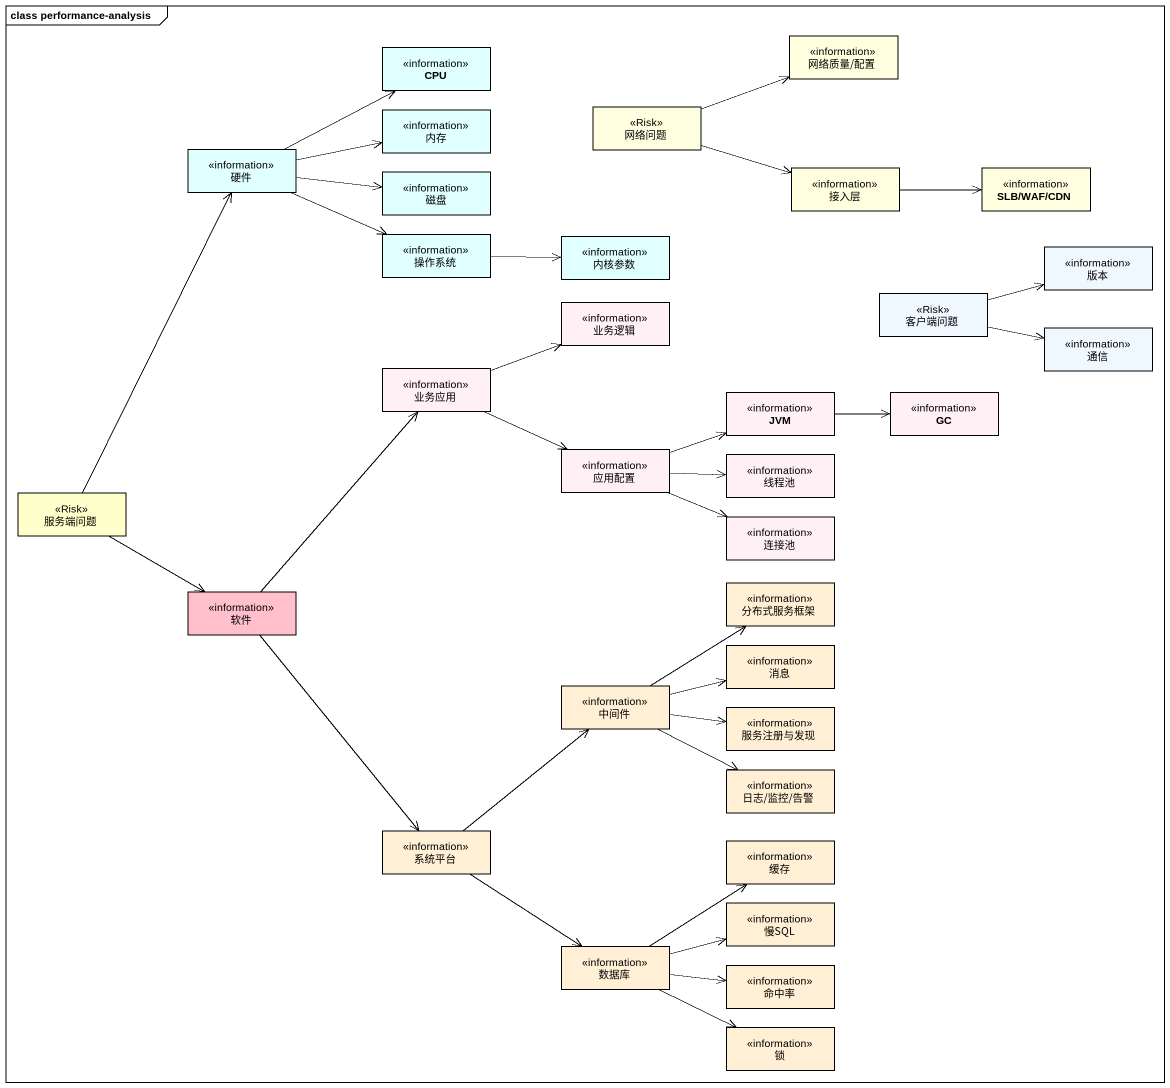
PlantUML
@startuml
mainframe class performance-analysis
hide circle
hide empty members
class CPU <<information>> #E0FFFF
class "网络质量/配置" as 网络质量_配置 <<information>> #FFFFE0
class 内存 <<information>> #E0FFFF
class 网络问题 <<Risk>> #FFFFE0
class 硬件 <<information>> #E0FFFF
class 磁盘 <<information>> #E0FFFF
class 接入层 <<information>> #FFFFE0
class "SLB/WAF/CDN" as SLB_WAF_CDN <<information>> #FFFFE0
class 操作系统 <<information>> #E0FFFF
class 内核参数 <<information>> #E0FFFF
class 版本 <<information>> #F0F8FF
class 客户端问题 <<Risk>> #F0F8FF
class 业务逻辑 <<information>> #FFF0F5
class 通信 <<information>> #F0F8FF
class 业务应用 <<information>> #FFF0F5
class JVM <<information>> #FFF0F5
class GC <<information>> #FFF0F5
class 应用配置 <<information>> #FFF0F5
class 线程池 <<information>> #FFF0F5
class 服务端问题 <<Risk>>
class 连接池 <<information>> #FFF0F5
class 软件 <<information>> #FFC0CB
class 分布式服务框架 <<information>> #FFEFD5
class 消息 <<information>> #FFEFD5
class 中间件 <<information>> #FFEFD5
class 服务注册与发现 <<information>> #FFEFD5
class "日志/监控/告警" as 日志_监控_告警 <<information>> #FFEFD5
class 系统平台 <<information>> #FFEFD5
class 缓存 <<information>> #FFEFD5
class 慢SQL <<information>> #FFEFD5
class 数据库 <<information>> #FFEFD5
class 命中率 <<information>> #FFEFD5
class 锁 <<information>> #FFEFD5
网络问题 -right-> 网络质量_配置
网络问题 -right-> 接入层
硬件 -right-> CPU
硬件 -right-> 内存
硬件 -right-> 磁盘
硬件 -right-> 操作系统
接入层 -right-> SLB_WAF_CDN
操作系统 -right-> 内核参数
客户端问题 -right-> 版本
客户端问题 -right-> 通信
业务应用 -right-> 业务逻辑
业务应用 -right-> 应用配置
JVM -right-> GC
应用配置 -right-> JVM
应用配置 -right-> 线程池
应用配置 -right-> 连接池
服务端问题 -up-> 硬件
服务端问题 -right-> 软件
软件 -up-> 业务应用
软件 --> 系统平台
中间件 -up-> 分布式服务框架
中间件 -right-> 消息
中间件 -right-> 服务注册与发现
中间件 -right-> 日志_监控_告警
系统平台 -up-> 中间件
系统平台 --> 数据库
数据库 -up-> 缓存
数据库 -right-> 慢SQL
数据库 -right-> 命中率
数据库 -right-> 锁
@enduml
